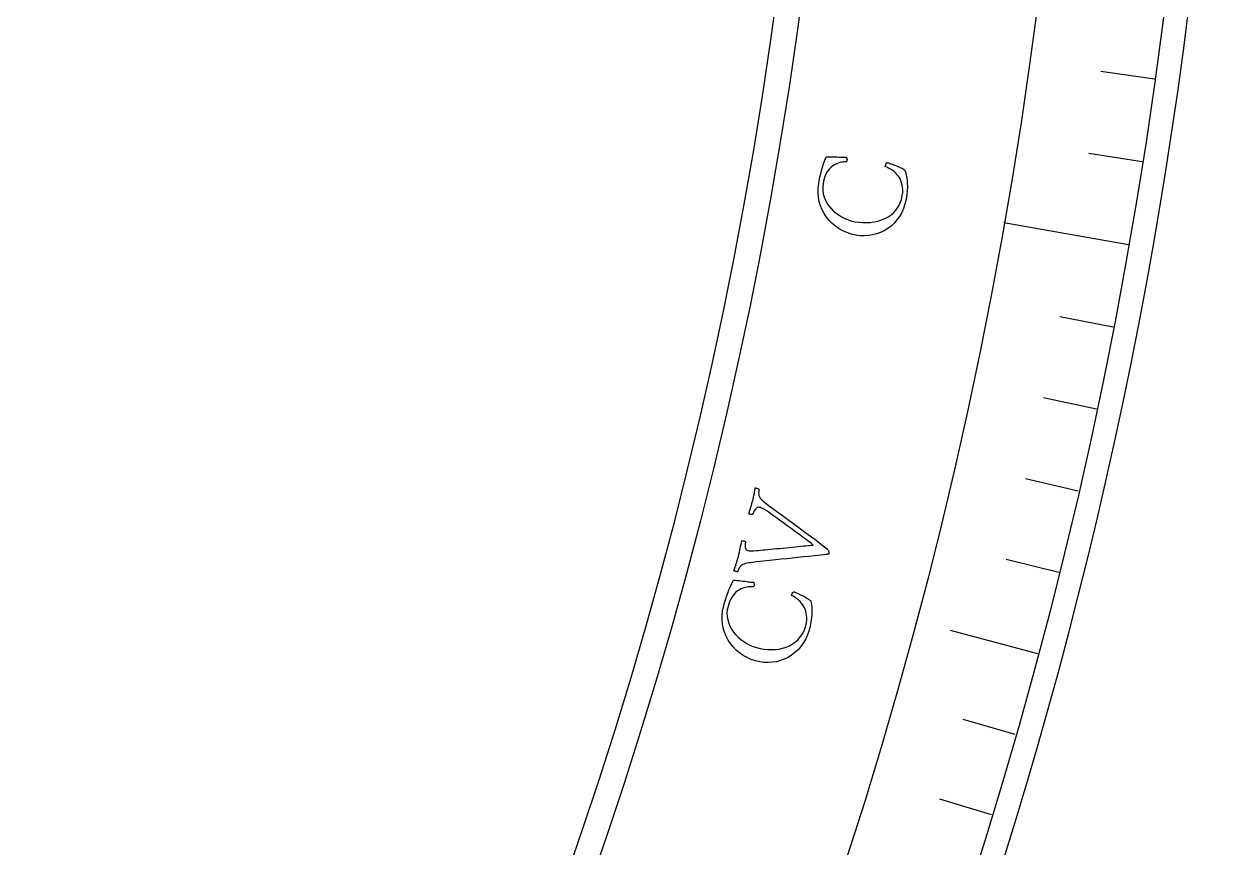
# Model space of a CAD drawing. Header units: millimetres. Extents: x -76 to 76, y -76 to 86.
# Drawn here: x 57.08 to 76, y -22.63 to -9.66 of the extents above; entities that cross this region are included whole.
import ezdxf

# ---------------------------------------------------------------- set-up
doc = ezdxf.new("R2010")
doc.units = ezdxf.units.MM
for name, color, linetype in [('CUT_INNER', 6, 'Continuous'), ('CUT_OUTER', 1, 'Continuous'), ('ENGRAVE', 7, 'Continuous'), ('ENGRAVE_FINE', 8, 'Continuous'), ('TEXT', 5, 'Continuous')]:
    doc.layers.add(name, color=color, linetype=linetype)

msp = doc.modelspace()

# ---------------------------------------------------------------- linework, layer by layer
at = {"layer": 'CUT_INNER'}
msp.add_arc((0.0001, -0.0002), 69.5399, 92.274707, 357.539245, dxfattribs=at)
at = {"layer": 'CUT_OUTER'}
msp.add_arc((0.0001, -0.0001), 75.9999, 179.913117, 0.0001, dxfattribs=at)
at = {"layer": 'ENGRAVE'}
for points in [[(74.4637, -13.13), (72.5042, -12.7845)], [(73.036, -19.5699), (71.6632, -19.2021)]]:
    msp.add_lwpolyline(points, dxfattribs=at)
for radius in [75.6124, 73.6227, 69.9276]:
    msp.add_circle((0, 0), radius, dxfattribs=at)
at = {"layer": 'ENGRAVE_FINE'}
for points in [[(74.8765, -10.5232), (74.0321, -10.4045)], [(74.6815, -11.8284), (73.8393, -11.695)], [(74.2232, -14.4275), (73.3861, -14.2648)], [(73.9601, -15.7207), (73.126, -15.5434)], [(73.6745, -17.0091), (72.8436, -16.8173)], [(73.3664, -18.2923), (72.539, -18.086)], [(72.6833, -20.8416), (71.8636, -20.6066)], [(72.3085, -22.1069), (71.493, -21.8576)]]:
    msp.add_lwpolyline(points, dxfattribs=at)
at = {"layer": 'TEXT'}
for points in [[(69.5888, -12.1682), (69.5981, -12.1182), (69.6086, -12.0671), (69.6203, -12.0151), (69.6332, -11.9621), (69.6477, -11.9085), (69.6644, -11.855), (69.6832, -11.8013), (69.7042, -11.7476), (69.7069, -11.7476), (69.7152, -11.7476), (69.729, -11.7476), (69.7483, -11.7476), (69.7714, -11.7477), (69.7962, -11.748), (69.823, -11.7484), (69.8516, -11.749), (69.8804, -11.7497), (69.9079, -11.7502), (69.9341, -11.7507), (69.959, -11.7511), (69.9807, -11.7515), (69.9974, -11.7519), (70.0091, -11.7525), (70.0158, -11.7531), (70.02, -11.7538), (70.0238, -11.7566), (70.0273, -11.7615), (70.0304, -11.7684), (70.0329, -11.7764), (70.0342, -11.7845), (70.0344, -11.7927), (70.0336, -11.801), (70.032, -11.8079), (70.0297, -11.8142), (70.0268, -11.8199), (70.0231, -11.8249), (70.0095, -11.8255), (69.9926, -11.8269), (69.9722, -11.8293), (69.9485, -11.8326), (69.9225, -11.8378), (69.8956, -11.846), (69.8675, -11.8572), (69.8384, -11.8715), (69.8094, -11.8897), (69.7815, -11.9127), (69.7549, -11.9406), (69.7294, -11.9733), (69.7062, -12.0119), (69.6865, -12.0575), (69.6704, -12.11), (69.6576, -12.1696), (69.6513, -12.2247), (69.6518, -12.2783), (69.6591, -12.3305), (69.6732, -12.3812), (69.6933, -12.43), (69.7183, -12.4765), (69.7483, -12.5205), (69.7834, -12.5621), (69.8224, -12.6008), (69.8645, -12.6361), (69.9096, -12.668), (69.9578, -12.6964), (70.008, -12.721), (70.059, -12.7414), (70.111, -12.7575), (70.1638, -12.7693), (70.2235, -12.7781), (70.2835, -12.7827), (70.3436, -12.7832), (70.4039, -12.7795), (70.4634, -12.7714), (70.5209, -12.7586), (70.5763, -12.7411), (70.6298, -12.7188), (70.6803, -12.6917), (70.7269, -12.6594), (70.7695, -12.6221), (70.808, -12.5796), (70.8415, -12.5319), (70.8688, -12.4785), (70.8899, -12.4195), (70.9048, -12.355), (70.9109, -12.3091), (70.9126, -12.2661), (70.9101, -12.2261), (70.9033, -12.1889), (70.8934, -12.1546), (70.8818, -12.1227), (70.8683, -12.0934), (70.8531, -12.0667), (70.8299, -12.0335), (70.8044, -12.0044), (70.7766, -11.9791), (70.7465, -11.9578), (70.7161, -11.9398), (70.6875, -11.9241), (70.6606, -11.911), (70.6355, -11.9003), (70.6379, -11.8828), (70.6433, -11.8666), (70.6517, -11.8517), (70.6632, -11.8381), (70.6723, -11.8401), (70.6849, -11.8436), (70.701, -11.8487), (70.7206, -11.8553), (70.7425, -11.8629), (70.7651, -11.8711), (70.7887, -11.8798), (70.813, -11.8891), (70.8371, -11.8987), (70.8596, -11.9083), (70.8807, -11.9179), (70.9003, -11.9276), (70.9174, -11.9368), (70.9308, -11.9451), (70.9406, -11.9526), (70.9467, -11.9592), (70.961, -12.0064), (70.9718, -12.056), (70.9793, -12.1081), (70.9833, -12.1626), (70.9838, -12.2203), (70.9806, -12.2819), (70.9736, -12.3476), (70.963, -12.4172), (70.9466, -12.4908), (70.924, -12.5601), (70.8953, -12.625), (70.8604, -12.6855), (70.8203, -12.7411), (70.776, -12.7915), (70.7275, -12.8366), (70.6747, -12.8764), (70.6187, -12.9105), (70.5602, -12.9388), (70.4992, -12.9611), (70.4358, -12.9776), (70.3708, -12.9878), (70.3049, -12.9915), (70.2382, -12.9886), (70.1707, -12.9793), (70.1003, -12.963), (70.0333, -12.9407), (69.9696, -12.9125), (69.9094, -12.8784), (69.8531, -12.8392), (69.8012, -12.7956), (69.7537, -12.7477), (69.7106, -12.6954), (69.6728, -12.6393), (69.6411, -12.58), (69.6155, -12.5174), (69.5959, -12.4516), (69.583, -12.3834), (69.5776, -12.3134), (69.5795, -12.2417), (69.5888, -12.1682)], [(68.3231, -18.0369), (68.3314, -18.0046), (68.3391, -17.9728), (68.3464, -17.9414), (68.3531, -17.9103), (68.3595, -17.8796), (68.366, -17.8492), (68.3726, -17.8191), (68.3792, -17.7893), (68.3847, -17.7889), (68.392, -17.7896), (68.401, -17.7915), (68.4118, -17.7945), (68.4221, -17.7981), (68.4295, -17.8016), (68.434, -17.805), (68.4357, -17.8083), (68.4346, -17.8138), (68.4335, -17.8221), (68.4323, -17.8333), (68.4311, -17.8472), (68.4304, -17.8626), (68.4308, -17.8778), (68.4323, -17.8929), (68.435, -17.9079), (68.4396, -17.9215), (68.447, -17.9322), (68.4572, -17.9402), (68.4702, -17.9454), (68.4916, -17.9485), (68.523, -17.9494), (68.5643, -17.948), (68.6155, -17.9443), (68.6423, -17.9418), (68.6732, -17.939), (68.7082, -17.9356), (68.7473, -17.9319), (68.7894, -17.9278), (68.8337, -17.9236), (68.8801, -17.9193), (68.9285, -17.9147), (68.9781, -17.9101), (69.0276, -17.9052), (69.0772, -17.9003), (69.1269, -17.8951), (69.1755, -17.8901), (69.2222, -17.8853), (69.2668, -17.8808), (69.3095, -17.8766), (69.3492, -17.8727), (69.3852, -17.8692), (69.4173, -17.8661), (69.4457, -17.8634), (69.4691, -17.8611), (69.4865, -17.8593), (69.4979, -17.8581), (69.5032, -17.8573), (69.497, -17.8523), (69.4856, -17.8434), (69.4691, -17.8308), (69.4473, -17.8144), (69.4212, -17.7949), (69.3918, -17.773), (69.359, -17.7488), (69.3228, -17.7222), (69.2839, -17.6937), (69.2431, -17.6638), (69.2003, -17.6324), (69.1555, -17.5996), (69.1096, -17.566), (69.0633, -17.5322), (69.0166, -17.4983), (68.9696, -17.4641), (68.923, -17.4303), (68.8778, -17.3976), (68.834, -17.366), (68.7916, -17.3354), (68.7756, -17.324), (68.7589, -17.3131), (68.7415, -17.3025), (68.7236, -17.2922), (68.7059, -17.2831), (68.6894, -17.2755), (68.6742, -17.2697), (68.6602, -17.2655), (68.6443, -17.2633), (68.6296, -17.2651), (68.6161, -17.2708), (68.6038, -17.2805), (68.5926, -17.2926), (68.5827, -17.3055), (68.5739, -17.3192), (68.5662, -17.3338), (68.5598, -17.3477), (68.5548, -17.3593), (68.5512, -17.3688), (68.549, -17.376), (68.5448, -17.3787), (68.5384, -17.3798), (68.5298, -17.3792), (68.5191, -17.3771), (68.5083, -17.3738), (68.4998, -17.37), (68.4934, -17.3657), (68.4892, -17.3608), (68.4972, -17.334), (68.505, -17.3081), (68.5128, -17.2829), (68.5206, -17.2585), (68.5281, -17.234), (68.5355, -17.2087), (68.5427, -17.1826), (68.5497, -17.1555), (68.5552, -17.1333), (68.5599, -17.1135), (68.5639, -17.0961), (68.5672, -17.081), (68.57, -17.0672), (68.5727, -17.0535), (68.5752, -17.0399), (68.5775, -17.0263), (68.5799, -17.0121), (68.5828, -16.9963), (68.586, -16.979), (68.5895, -16.9602), (68.5951, -16.9598), (68.6025, -16.9607), (68.6118, -16.9629), (68.623, -16.9663), (68.6336, -16.9701), (68.641, -16.9734), (68.6452, -16.9762), (68.6463, -16.9785), (68.6449, -16.9868), (68.6439, -16.9993), (68.6432, -17.0161), (68.6427, -17.0371), (68.644, -17.0595), (68.6484, -17.0804), (68.6559, -17.0998), (68.6665, -17.1177), (68.677, -17.1308), (68.6924, -17.1466), (68.7128, -17.1651), (68.7381, -17.1864), (68.7656, -17.2085), (68.7927, -17.2296), (68.8194, -17.2497), (68.8456, -17.2687), (68.9065, -17.3127), (68.9648, -17.3548), (69.0205, -17.3952), (69.0737, -17.4338), (69.1251, -17.4711), (69.1755, -17.508), (69.2249, -17.5445), (69.2734, -17.5804), (69.3218, -17.6164), (69.3711, -17.6531), (69.4214, -17.6905), (69.4725, -17.7286), (69.5255, -17.7682), (69.5811, -17.8102), (69.6394, -17.8546), (69.7004, -17.9013), (69.7162, -17.9144), (69.7289, -17.9271), (69.7383, -17.9394), (69.7446, -17.9513), (69.7484, -17.9628), (69.7503, -17.974), (69.7504, -17.9849), (69.7486, -17.9954), (69.747, -17.9981), (69.7438, -18.0002), (69.739, -18.0016), (69.7326, -18.0023), (69.7258, -18.0027), (69.7199, -18.0034), (69.7149, -18.0043), (69.7109, -18.0055), (69.6142, -18.0163), (69.5207, -18.0265), (69.4305, -18.0364), (69.3436, -18.0457), (69.258, -18.0548), (69.1717, -18.064), (69.0846, -18.0731), (68.9969, -18.0823), (68.9064, -18.0919), (68.8114, -18.1022), (68.7118, -18.1132), (68.6076, -18.125), (68.5756, -18.1285), (68.5452, -18.1322), (68.5164, -18.1362), (68.4892, -18.1405), (68.4631, -18.1454), (68.438, -18.1511), (68.4137, -18.1578), (68.3902, -18.1653), (68.3808, -18.1693), (68.3715, -18.1756), (68.3625, -18.184), (68.3538, -18.1947), (68.3455, -18.2066), (68.3381, -18.2185), (68.3315, -18.2305), (68.3256, -18.2426), (68.3207, -18.254), (68.3167, -18.2638), (68.3136, -18.2722), (68.3115, -18.279), (68.3095, -18.2795), (68.3042, -18.2787), (68.2954, -18.2768), (68.2832, -18.2736), (68.271, -18.2702), (68.2621, -18.2674), (68.2564, -18.2652), (68.254, -18.2636), (68.2639, -18.231), (68.2732, -18.2012), (68.2817, -18.1744), (68.2897, -18.1506), (68.2975, -18.1267), (68.3056, -18.0997), (68.3142, -18.0698), (68.3231, -18.0369)], [(68.0925, -18.8172), (68.1065, -18.7682), (68.1219, -18.7184), (68.1385, -18.6678), (68.1565, -18.6162), (68.1761, -18.5644), (68.1979, -18.5126), (68.2218, -18.4611), (68.2478, -18.4096), (68.2505, -18.4099), (68.2588, -18.4107), (68.2725, -18.412), (68.2918, -18.4139), (68.3147, -18.4162), (68.3394, -18.4188), (68.366, -18.4219), (68.3944, -18.4252), (68.423, -18.4287), (68.4504, -18.4319), (68.4764, -18.4349), (68.5011, -18.4376), (68.5227, -18.4401), (68.5392, -18.4422), (68.5508, -18.4438), (68.5574, -18.4451), (68.5615, -18.4463), (68.5651, -18.4494), (68.5681, -18.4546), (68.5706, -18.4618), (68.5722, -18.47), (68.5727, -18.4782), (68.5722, -18.4864), (68.5705, -18.4945), (68.5683, -18.5013), (68.5654, -18.5073), (68.5619, -18.5126), (68.5578, -18.5173), (68.5442, -18.5165), (68.5272, -18.5164), (68.5067, -18.5168), (68.4828, -18.5177), (68.4565, -18.5204), (68.4288, -18.526), (68.3998, -18.5345), (68.3695, -18.5459), (68.3388, -18.5612), (68.3089, -18.5814), (68.2797, -18.6066), (68.2511, -18.6367), (68.2244, -18.6729), (68.2004, -18.7164), (68.1792, -18.7671), (68.1608, -18.8252), (68.1492, -18.8794), (68.1445, -18.9328), (68.1468, -18.9854), (68.1559, -19.0373), (68.1712, -19.0878), (68.1916, -19.1365), (68.2173, -19.1832), (68.2481, -19.228), (68.2833, -19.2703), (68.3218, -19.3095), (68.3636, -19.3455), (68.4088, -19.3785), (68.4564, -19.4078), (68.5052, -19.4329), (68.5554, -19.454), (68.6069, -19.4709), (68.6655, -19.4853), (68.7247, -19.4957), (68.7845, -19.502), (68.8449, -19.5042), (68.9048, -19.5019), (68.9633, -19.4946), (69.0202, -19.4825), (69.0756, -19.4655), (69.1285, -19.4433), (69.1779, -19.4157), (69.2239, -19.3827), (69.2664, -19.3441), (69.3043, -19.2998), (69.3366, -19.2493), (69.3633, -19.1926), (69.3843, -19.1298), (69.3948, -19.0848), (69.4007, -19.0422), (69.402, -19.002), (69.3988, -18.9644), (69.3923, -18.9293), (69.3838, -18.8965), (69.3732, -18.866), (69.3606, -18.8379), (69.3407, -18.8027), (69.3181, -18.7712), (69.2929, -18.7434), (69.265, -18.7193), (69.2365, -18.6984), (69.2096, -18.6801), (69.1841, -18.6644), (69.1601, -18.6513), (69.1642, -18.6341), (69.1711, -18.6185), (69.1809, -18.6045), (69.1936, -18.5921), (69.2025, -18.595), (69.2147, -18.5997), (69.2303, -18.6063), (69.2492, -18.6147), (69.2702, -18.6244), (69.2919, -18.6348), (69.3145, -18.6457), (69.3379, -18.6573), (69.3609, -18.6692), (69.3824, -18.6809), (69.4025, -18.6925), (69.421, -18.704), (69.4371, -18.7148), (69.4497, -18.7244), (69.4587, -18.7328), (69.4642, -18.74), (69.4738, -18.7883), (69.4799, -18.8388), (69.4822, -18.8913), (69.481, -18.9459), (69.4759, -19.0034), (69.4668, -19.0644), (69.4535, -19.1291), (69.4362, -19.1974), (69.4128, -19.2691), (69.3837, -19.3359), (69.3489, -19.3977), (69.3083, -19.4545), (69.263, -19.5061), (69.2141, -19.5519), (69.1614, -19.5921), (69.1051, -19.6267), (69.046, -19.6553), (68.985, -19.6777), (68.9222, -19.6941), (68.8575, -19.7044), (68.7918, -19.7083), (68.7259, -19.7056), (68.6598, -19.6963), (68.5935, -19.6806), (68.525, -19.6575), (68.4604, -19.6289), (68.3998, -19.5947), (68.3431, -19.555), (68.2908, -19.5105), (68.2434, -19.4621), (68.2007, -19.4098), (68.1629, -19.3536), (68.1307, -19.2941), (68.1048, -19.2321), (68.0853, -19.1673), (68.0722, -19.0999), (68.066, -19.0307), (68.0673, -18.9606), (68.0761, -18.8894), (68.0925, -18.8172)]]:
    msp.add_lwpolyline(points, close=True, dxfattribs=at)

doc.saveas('drawing.dxf')
